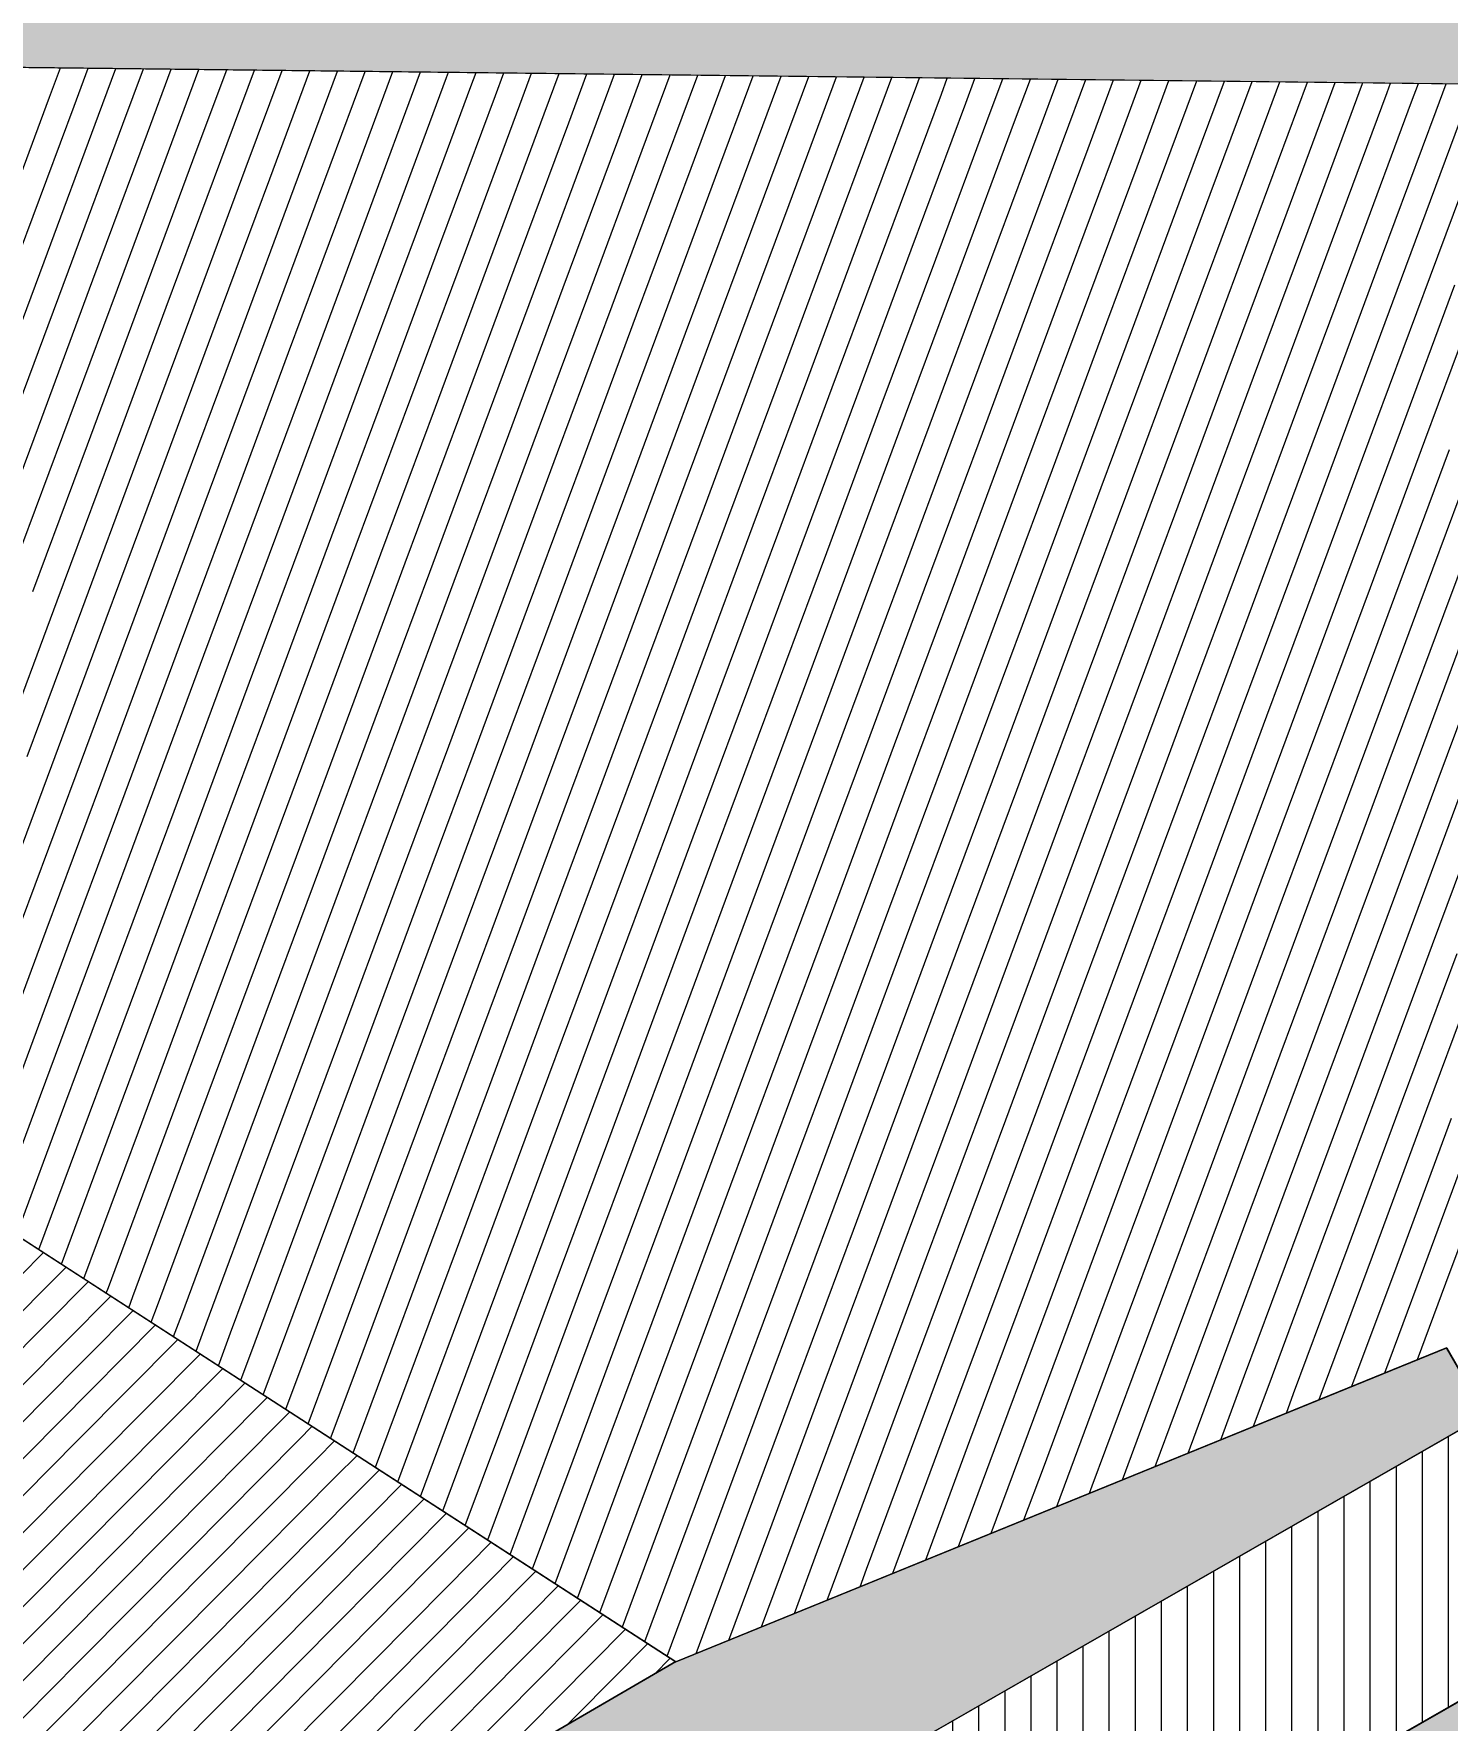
# Model space of a CAD drawing. Header units: millimetres. Extents: x -34838 to 729576, y -214038 to 121482.
# Drawn here: x 605391 to 614420, y -33174 to -22398 of the extents above; entities that cross this region are included whole.
import ezdxf

# ---------------------------------------------------------------- set-up
doc = ezdxf.new("R2010")
doc.units = ezdxf.units.MM
doc.header["$MEASUREMENT"] = 0
for name, color, linetype in [('_ ГП _90м басейн', 7, 'Continuous'), ('_ ГП _ОЗЕЛЕНЕННЯ.3Д', 7, 'Continuous'), ('__ ГП _СПОРУДИ.2Д', 7, 'Continuous')]:
    doc.layers.add(name, color=color, linetype=linetype)
for name, color, linetype, lineweight, true_color in [('_ ГП _90м басейн_Ном._пера__114', 7, 'Continuous', 13, 0xb9b9b9), ('_ ГП _90м басейн_Ном._пера__255', 7, 'Continuous', 0, 0xaaaaaa), ('_ ГП _ОЗЕЛЕНЕННЯ.3Д_Ном._пера__231', 7, 'Continuous', 13, 0xcfdbc1), ('_ ГП _ОЗЕЛЕНЕННЯ.3Д_Ном._пера__255', 7, 'Continuous', 0, 0xaaaaaa), ('__ ГП _СПОРУДИ.2Д_Ном._пера__231', 7, 'Continuous', 13, 0xcfdbc1), ('__ ГП _СПОРУДИ.2Д_Ном._пера__255', 7, 'Continuous', 0, 0xaaaaaa)]:
    doc.layers.add(name, color=color, linetype=linetype, lineweight=lineweight, true_color=true_color)
doc.styles.add('СГЕНЕРИР_СТИЛЬ_1', font='Arial.ttf')
doc.dimstyles.new('СГЕНЕРИР_СТИЛЬ__3', dxfattribs={"dimtxt": 500, "dimasz": 190, "dimexe": 0.18, "dimexo": 40, "dimgap": 0.09, "dimtad": 0, "dimtih": 1, "dimtoh": 1, "dimdec": 0, "dimzin": 0, "dimdsep": 46, "dimtxsty": 'СГЕНЕРИР_СТИЛЬ_1', "dimblk": 'ARROWHEAD_10', "dimblk1": 'ARROWHEAD_10', "dimblk2": 'ARROWHEAD_10', "dimcen": 0.09, "dimclrd": 256, "dimclre": 256, "dimclrt": 7, "dimazin": 0, "dimtfac": 1, "dimtdec": 4, "dimtmove": 0, "dimatfit": 3, "dimfxl": 1, "dimtolj": 1, "dimtzin": 0, "dimarcsym": 0})

# ---------------------------------------------------------------- blocks, each defined once
blk = doc.blocks.new('*X41')
at = {"layer": '_ ГП _90м басейн_Ном._пера__114', "color": 9, "linetype": 'Continuous', "lineweight": 13, "true_color": 0xb9b9b9}
for p, q in [((79312, 31432), (79381, 31618)), ((79468, 31374), (79558, 31616)), ((79624, 31316), (79735, 31614)), ((79780, 31258), (79912, 31612)), ((79780, 31258), (79912, 31612)), ((79937, 31200), (80089, 31610)), ((80093, 31142), (80266, 31608)), ((80249, 31084), (80443, 31606)), ((80405, 31026), (80620, 31604)), ((80562, 30968), (80797, 31602)), ((80562, 30968), (80797, 31602)), ((80718, 30910), (80974, 31600)), ((80874, 30852), (81151, 31598)), ((81030, 30794), (81328, 31596)), ((81187, 30736), (81505, 31594)), ((81343, 30678), (81682, 31592)), ((81343, 30678), (81682, 31592)), ((81847, 31557), (81859, 31590)), ((82003, 31499), (82036, 31588)), ((82160, 31441), (82213, 31586)), ((82316, 31383), (82390, 31584)), ((82472, 31325), (82567, 31582)), ((82472, 31325), (82567, 31582)), ((82628, 31267), (82744, 31580)), ((82785, 31209), (82921, 31578)), ((82941, 31151), (83098, 31576)), ((83097, 31093), (83275, 31574)), ((81499, 30620), (81847, 31557)), ((81655, 30562), (82003, 31499)), ((83253, 31035), (83452, 31572)), ((83253, 31035), (83452, 31572)), ((83410, 30977), (83630, 31569)), ((83566, 30919), (83807, 31567)), ((83722, 30861), (83984, 31565)), ((83878, 30803), (84161, 31563)), ((84035, 30745), (84338, 31561)), ((84035, 30745), (84338, 31561)), ((84191, 30687), (84515, 31559)), ((84347, 30629), (84692, 31557)), ((84503, 30571), (84851, 31508)), ((84851, 31508), (84869, 31555)), ((85008, 31450), (85046, 31553)), ((85164, 31392), (85223, 31551)), ((85164, 31392), (85223, 31551)), ((85320, 31334), (85400, 31549)), ((85476, 31276), (85577, 31547)), ((85633, 31218), (85754, 31545)), ((85789, 31160), (85931, 31543)), ((85945, 31102), (86108, 31541)), ((85945, 31102), (86108, 31541)), ((86101, 31044), (86285, 31539)), ((86258, 30986), (86462, 31537)), ((86414, 30928), (86639, 31535)), ((86570, 30870), (86816, 31533)), ((86726, 30812), (86993, 31531)), ((86726, 30812), (86993, 31531)), ((86882, 30754), (87170, 31529)), ((87039, 30696), (87347, 31527)), ((87195, 30638), (87524, 31525)), ((87351, 30580), (87699, 31518)), ((87699, 31518), (87701, 31523)), ((87856, 31460), (87878, 31521)), ((87856, 31460), (87878, 31521)), ((88012, 31402), (88055, 31519)), ((88168, 31344), (88232, 31517)), ((78964, 30495), (79312, 31432)), ((79120, 30437), (79468, 31374)), ((81811, 30504), (82160, 31441)), ((81968, 30446), (82316, 31383)), ((84659, 30513), (85008, 31450)), ((84816, 30455), (85164, 31392)), ((84816, 30455), (85164, 31392)), ((87507, 30522), (87856, 31460)), ((87507, 30522), (87856, 31460)), ((87664, 30464), (88012, 31402)), ((79276, 30379), (79624, 31316)), ((79432, 30321), (79780, 31258)), ((79432, 30321), (79780, 31258)), ((82124, 30388), (82472, 31325)), ((82124, 30388), (82472, 31325)), ((82280, 30330), (82628, 31267)), ((84972, 30397), (85320, 31334)), ((85128, 30339), (85476, 31276)), ((87820, 30406), (88168, 31344)), ((87976, 30348), (88324, 31286)), ((79588, 30263), (79937, 31200)), ((79745, 30205), (80093, 31142)), ((82436, 30272), (82785, 31209)), ((82593, 30214), (82941, 31151)), ((85284, 30281), (85633, 31218)), ((85441, 30223), (85789, 31160)), ((88132, 30290), (88481, 31227)), ((79901, 30147), (80249, 31084)), ((82749, 30156), (83097, 31093)), ((82905, 30098), (83253, 31035)), ((82905, 30098), (83253, 31035)), ((85597, 30165), (85945, 31102)), ((85597, 30165), (85945, 31102)), ((85753, 30107), (86101, 31044)), ((80057, 30089), (80405, 31026)), ((80213, 30031), (80562, 30968)), ((80213, 30031), (80562, 30968)), ((83061, 30040), (83410, 30977)), ((85909, 30049), (86258, 30986)), ((86066, 29991), (86414, 30928)), ((80370, 29973), (80718, 30910)), ((80526, 29915), (80874, 30852)), ((83218, 29982), (83566, 30919)), ((83374, 29924), (83722, 30861)), ((86222, 29933), (86570, 30870)), ((80682, 29857), (81030, 30794)), ((80838, 29799), (81187, 30736)), ((83530, 29866), (83878, 30803)), ((83686, 29808), (84035, 30745)), ((83686, 29808), (84035, 30745)), ((86378, 29875), (86726, 30812)), ((86378, 29875), (86726, 30812)), ((86534, 29817), (86882, 30754)), ((80995, 29741), (81343, 30678)), ((80995, 29741), (81343, 30678)), ((81151, 29682), (81499, 30620)), ((83843, 29750), (84191, 30687)), ((83999, 29692), (84347, 30629)), ((86691, 29759), (87039, 30696)), ((86847, 29701), (87195, 30638)), ((81307, 29624), (81655, 30562)), ((81463, 29566), (81811, 30504)), ((84155, 29634), (84503, 30571)), ((84311, 29576), (84659, 30513)), ((87003, 29643), (87351, 30580)), ((87159, 29585), (87507, 30522)), ((87159, 29585), (87507, 30522)), ((81620, 29508), (81968, 30446)), ((81776, 29450), (82124, 30388)), ((81776, 29450), (82124, 30388)), ((84468, 29518), (84816, 30455)), ((84468, 29518), (84816, 30455)), ((84624, 29460), (84972, 30397)), ((87316, 29527), (87664, 30464)), ((87472, 29469), (87820, 30406)), ((78928, 29441), (79276, 30379)), ((79084, 29383), (79432, 30321)), ((79084, 29383), (79432, 30321)), ((81932, 29392), (82280, 30330)), ((84780, 29402), (85128, 30339)), ((84936, 29343), (85284, 30281)), ((87628, 29411), (87976, 30348)), ((87784, 29353), (88132, 30290)), ((79240, 29325), (79588, 30263)), ((79397, 29267), (79745, 30205)), ((82088, 29334), (82436, 30272)), ((82245, 29276), (82593, 30214)), ((85093, 29285), (85441, 30223)), ((87941, 29295), (88289, 30232)), ((87941, 29295), (88289, 30232)), ((88097, 29237), (88445, 30174)), ((79553, 29209), (79901, 30147)), ((79709, 29151), (80057, 30089)), ((82401, 29218), (82749, 30156)), ((82557, 29160), (82905, 30098)), ((82557, 29160), (82905, 30098)), ((85249, 29227), (85597, 30165)), ((85249, 29227), (85597, 30165)), ((85405, 29169), (85753, 30107)), ((79865, 29093), (80213, 30031)), ((79865, 29093), (80213, 30031)), ((80022, 29035), (80370, 29973)), ((82713, 29102), (83061, 30040)), ((82870, 29044), (83218, 29982)), ((85561, 29111), (85909, 30049)), ((85718, 29053), (86066, 29991)), ((80178, 28977), (80526, 29915)), ((80334, 28919), (80682, 29857)), ((83026, 28986), (83374, 29924)), ((83182, 28928), (83530, 29866)), ((85874, 28995), (86222, 29933)), ((86030, 28937), (86378, 29875)), ((86030, 28937), (86378, 29875)), ((80490, 28861), (80838, 29799)), ((80647, 28803), (80995, 29741)), ((80647, 28803), (80995, 29741)), ((83338, 28870), (83686, 29808)), ((83338, 28870), (83686, 29808)), ((83495, 28812), (83843, 29750)), ((86186, 28879), (86534, 29817)), ((86342, 28821), (86691, 29759)), ((80803, 28745), (81151, 29682)), ((83651, 28754), (83999, 29692)), ((83807, 28696), (84155, 29634)), ((86499, 28763), (86847, 29701)), ((86655, 28705), (87003, 29643)), ((80959, 28687), (81307, 29624)), ((81115, 28629), (81463, 29566)), ((83963, 28638), (84311, 29576)), ((86811, 28647), (87159, 29585)), ((86811, 28647), (87159, 29585)), ((86967, 28589), (87316, 29527)), ((81271, 28571), (81620, 29508)), ((81428, 28513), (81776, 29450)), ((81428, 28513), (81776, 29450)), ((84119, 28580), (84468, 29518)), ((84119, 28580), (84468, 29518)), ((84276, 28522), (84624, 29460)), ((87124, 28531), (87472, 29469)), ((78892, 28388), (79240, 29325)), ((81584, 28455), (81932, 29392)), ((81740, 28397), (82088, 29334)), ((84432, 28464), (84780, 29402)), ((84588, 28406), (84936, 29343)), ((87280, 28473), (87628, 29411)), ((87436, 28415), (87784, 29353)), ((79048, 28330), (79397, 29267)), ((79205, 28272), (79553, 29209)), ((81896, 28339), (82245, 29276)), ((82053, 28281), (82401, 29218)), ((84744, 28348), (85093, 29285)), ((84901, 28290), (85249, 29227)), ((84901, 28290), (85249, 29227)), ((87592, 28357), (87941, 29295)), ((87592, 28357), (87941, 29295)), ((87749, 28299), (88097, 29237)), ((79361, 28214), (79709, 29151)), ((82209, 28223), (82557, 29160)), ((82209, 28223), (82557, 29160)), ((82365, 28165), (82713, 29102)), ((85057, 28232), (85405, 29169)), ((85213, 28174), (85561, 29111)), ((87905, 28241), (88253, 29179)), ((88061, 28183), (88409, 29121)), ((79517, 28156), (79865, 29093)), ((79517, 28156), (79865, 29093)), ((79673, 28098), (80022, 29035)), ((82521, 28107), (82870, 29044)), ((82678, 28049), (83026, 28986)), ((85369, 28116), (85718, 29053)), ((85526, 28058), (85874, 28995)), ((88217, 28125), (88566, 29062)), ((79830, 28040), (80178, 28977)), ((79986, 27982), (80334, 28919)), ((82834, 27991), (83182, 28928)), ((85682, 28000), (86030, 28937)), ((85682, 28000), (86030, 28937)), ((85838, 27942), (86186, 28879)), ((80142, 27924), (80490, 28861)), ((80298, 27866), (80647, 28803)), ((80298, 27866), (80647, 28803)), ((82990, 27933), (83338, 28870)), ((82990, 27933), (83338, 28870)), ((83146, 27875), (83495, 28812)), ((85994, 27884), (86342, 28821)), ((80455, 27808), (80803, 28745)), ((80611, 27750), (80959, 28687)), ((83303, 27817), (83651, 28754)), ((83459, 27759), (83807, 28696)), ((86151, 27826), (86499, 28763)), ((86307, 27768), (86655, 28705)), ((80767, 27692), (81115, 28629)), ((80923, 27634), (81271, 28571)), ((83615, 27701), (83963, 28638)), ((83771, 27643), (84119, 28580)), ((83771, 27643), (84119, 28580)), ((86463, 27710), (86811, 28647)), ((86463, 27710), (86811, 28647)), ((86619, 27652), (86967, 28589)), ((81080, 27576), (81428, 28513)), ((81080, 27576), (81428, 28513)), ((81236, 27517), (81584, 28455)), ((83928, 27585), (84276, 28522)), ((84084, 27527), (84432, 28464)), ((86776, 27594), (87124, 28531)), ((86932, 27536), (87280, 28473)), ((81392, 27459), (81740, 28397)), ((84240, 27469), (84588, 28406)), ((84396, 27411), (84744, 28348)), ((87088, 27478), (87436, 28415)), ((87244, 27420), (87592, 28357)), ((87244, 27420), (87592, 28357)), ((81548, 27401), (81896, 28339)), ((81705, 27343), (82053, 28281)), ((84553, 27353), (84901, 28290)), ((84553, 27353), (84901, 28290)), ((84709, 27295), (85057, 28232)), ((87401, 27362), (87749, 28299)), ((87557, 27304), (87905, 28241)), ((79013, 27276), (79361, 28214)), ((79169, 27218), (79517, 28156)), ((79169, 27218), (79517, 28156)), ((81861, 27285), (82209, 28223)), ((81861, 27285), (82209, 28223)), ((82017, 27227), (82365, 28165)), ((84865, 27237), (85213, 28174)), ((87713, 27246), (88061, 28183)), ((87869, 27188), (88217, 28125)), ((79325, 27160), (79673, 28098)), ((79482, 27102), (79830, 28040)), ((82173, 27169), (82521, 28107)), ((82330, 27111), (82678, 28049)), ((85021, 27178), (85369, 28116)), ((85178, 27120), (85526, 28058)), ((88026, 27130), (88374, 28067)), ((88026, 27130), (88374, 28067)), ((79638, 27044), (79986, 27982)), ((79794, 26986), (80142, 27924)), ((82486, 27053), (82834, 27991)), ((82642, 26995), (82990, 27933)), ((82642, 26995), (82990, 27933)), ((85334, 27062), (85682, 28000)), ((85334, 27062), (85682, 28000)), ((85490, 27004), (85838, 27942)), ((88182, 27072), (88530, 28009)), ((79950, 26928), (80298, 27866)), ((79950, 26928), (80298, 27866)), ((80107, 26870), (80455, 27808)), ((82798, 26937), (83146, 27875)), ((82954, 26879), (83303, 27817)), ((85646, 26946), (85994, 27884)), ((85802, 26888), (86151, 27826)), ((80263, 26812), (80611, 27750)), ((83111, 26821), (83459, 27759)), ((83267, 26763), (83615, 27701)), ((85959, 26830), (86307, 27768)), ((86115, 26772), (86463, 27710)), ((86115, 26772), (86463, 27710)), ((80419, 26754), (80767, 27692)), ((80575, 26696), (80923, 27634)), ((83423, 26705), (83771, 27643)), ((83423, 26705), (83771, 27643)), ((86271, 26714), (86619, 27652)), ((86427, 26656), (86776, 27594)), ((80731, 26638), (81080, 27576)), ((80731, 26638), (81080, 27576)), ((80888, 26580), (81236, 27517)), ((83579, 26647), (83928, 27585)), ((83736, 26589), (84084, 27527)), ((86584, 26598), (86932, 27536)), ((86740, 26540), (87088, 27478)), ((81044, 26522), (81392, 27459)), ((81200, 26464), (81548, 27401)), ((83892, 26531), (84240, 27469)), ((84048, 26473), (84396, 27411)), ((86896, 26482), (87244, 27420)), ((86896, 26482), (87244, 27420)), ((81356, 26406), (81705, 27343)), ((81513, 26348), (81861, 27285)), ((81513, 26348), (81861, 27285)), ((84204, 26415), (84553, 27353)), ((84204, 26415), (84553, 27353)), ((84361, 26357), (84709, 27295)), ((87052, 26424), (87401, 27362)), ((87209, 26366), (87557, 27304)), ((78977, 26223), (79325, 27160)), ((81669, 26290), (82017, 27227)), ((81825, 26232), (82173, 27169)), ((84517, 26299), (84865, 27237)), ((84673, 26241), (85021, 27178)), ((87365, 26308), (87713, 27246)), ((87521, 26250), (87869, 27188)), ((79133, 26165), (79482, 27102)), ((81981, 26174), (82330, 27111)), ((82138, 26116), (82486, 27053)), ((84829, 26183), (85178, 27120)), ((84986, 26125), (85334, 27062)), ((84986, 26125), (85334, 27062)), ((87677, 26192), (88026, 27130)), ((87677, 26192), (88026, 27130)), ((87834, 26134), (88182, 27072)), ((79290, 26107), (79638, 27044)), ((79446, 26049), (79794, 26986)), ((82294, 26058), (82642, 26995)), ((82294, 26058), (82642, 26995)), ((85142, 26067), (85490, 27004)), ((85298, 26009), (85646, 26946)), ((87990, 26076), (88338, 27014)), ((88146, 26018), (88494, 26956)), ((79602, 25991), (79950, 26928)), ((79602, 25991), (79950, 26928)), ((79758, 25933), (80107, 26870)), ((82450, 26000), (82798, 26937)), ((82606, 25942), (82954, 26879)), ((85454, 25951), (85802, 26888)), ((79915, 25875), (80263, 26812)), ((80071, 25817), (80419, 26754)), ((82763, 25884), (83111, 26821)), ((82919, 25826), (83267, 26763)), ((85611, 25893), (85959, 26830)), ((85767, 25835), (86115, 26772)), ((85767, 25835), (86115, 26772)), ((80227, 25759), (80575, 26696)), ((80383, 25701), (80731, 26638)), ((80383, 25701), (80731, 26638)), ((83075, 25768), (83423, 26705)), ((83075, 25768), (83423, 26705)), ((83231, 25710), (83579, 26647)), ((85923, 25777), (86271, 26714)), ((86079, 25719), (86427, 26656)), ((80540, 25643), (80888, 26580)), ((80696, 25585), (81044, 26522)), ((83388, 25652), (83736, 26589)), ((83544, 25594), (83892, 26531)), ((86236, 25661), (86584, 26598)), ((86392, 25603), (86740, 26540)), ((80852, 25527), (81200, 26464)), ((81008, 25469), (81356, 26406)), ((83700, 25536), (84048, 26473)), ((83856, 25478), (84204, 26415)), ((83856, 25478), (84204, 26415)), ((86548, 25545), (86896, 26482)), ((86548, 25545), (86896, 26482)), ((86704, 25487), (87052, 26424)), ((81165, 25411), (81513, 26348)), ((81165, 25411), (81513, 26348)), ((84013, 25420), (84361, 26357)), ((84169, 25362), (84517, 26299)), ((86861, 25429), (87209, 26366)), ((87017, 25371), (87365, 26308)), ((81321, 25352), (81669, 26290)), ((81477, 25294), (81825, 26232)), ((84325, 25304), (84673, 26241)), ((87173, 25313), (87521, 26250)), ((87329, 25255), (87677, 26192)), ((87329, 25255), (87677, 26192)), ((78942, 25169), (79290, 26107)), ((81633, 25236), (81981, 26174)), ((81790, 25178), (82138, 26116)), ((84481, 25246), (84829, 26183)), ((84638, 25188), (84986, 26125)), ((84638, 25188), (84986, 26125)), ((87485, 25197), (87834, 26134)), ((79098, 25111), (79446, 26049)), ((79254, 25053), (79602, 25991)), ((79254, 25053), (79602, 25991)), ((81946, 25120), (82294, 26058)), ((81946, 25120), (82294, 26058)), ((82102, 25062), (82450, 26000)), ((84794, 25130), (85142, 26067)), ((84950, 25072), (85298, 26009)), ((87642, 25139), (87990, 26076)), ((87798, 25081), (88146, 26018)), ((79410, 24995), (79758, 25933)), ((79567, 24937), (79915, 25875)), ((82258, 25004), (82606, 25942)), ((82414, 24946), (82763, 25884)), ((85106, 25013), (85454, 25951)), ((85262, 24955), (85611, 25893)), ((87954, 25023), (88302, 25960)), ((88110, 24965), (88459, 25902)), ((88110, 24965), (88459, 25902)), ((79723, 24879), (80071, 25817)), ((79879, 24821), (80227, 25759)), ((82571, 24888), (82919, 25826)), ((82727, 24830), (83075, 25768)), ((82727, 24830), (83075, 25768)), ((85419, 24897), (85767, 25835)), ((85419, 24897), (85767, 25835)), ((85575, 24839), (85923, 25777)), ((80035, 24763), (80383, 25701)), ((80035, 24763), (80383, 25701)), ((82883, 24772), (83231, 25710)), ((83039, 24714), (83388, 25652)), ((85731, 24781), (86079, 25719)), ((85887, 24723), (86236, 25661)), ((80191, 24705), (80540, 25643)), ((80348, 24647), (80696, 25585)), ((83196, 24656), (83544, 25594)), ((86044, 24665), (86392, 25603)), ((86200, 24607), (86548, 25545)), ((86200, 24607), (86548, 25545)), ((80504, 24589), (80852, 25527)), ((80660, 24531), (81008, 25469)), ((83352, 24598), (83700, 25536)), ((83508, 24540), (83856, 25478)), ((83508, 24540), (83856, 25478)), ((86356, 24549), (86704, 25487)), ((80816, 24473), (81165, 25411)), ((80816, 24473), (81165, 25411)), ((80973, 24415), (81321, 25352)), ((83664, 24482), (84013, 25420)), ((83821, 24424), (84169, 25362)), ((86512, 24491), (86861, 25429)), ((86669, 24433), (87017, 25371)), ((81129, 24357), (81477, 25294)), ((81285, 24299), (81633, 25236)), ((83977, 24366), (84325, 25304)), ((84133, 24308), (84481, 25246)), ((86825, 24375), (87173, 25313)), ((86981, 24317), (87329, 25255)), ((86981, 24317), (87329, 25255)), ((81441, 24241), (81790, 25178)), ((81598, 24183), (81946, 25120)), ((81598, 24183), (81946, 25120)), ((84289, 24250), (84638, 25188)), ((84289, 24250), (84638, 25188)), ((84446, 24192), (84794, 25130)), ((87137, 24259), (87485, 25197)), ((87294, 24201), (87642, 25139)), ((78957, 24254), (79254, 25053)), ((78957, 24254), (79254, 25053)), ((81754, 24125), (82102, 25062)), ((81910, 24067), (82258, 25004)), ((84602, 24134), (84950, 25072)), ((84758, 24076), (85106, 25013)), ((87450, 24143), (87798, 25081)), ((87606, 24085), (87954, 25023)), ((79100, 24161), (79410, 24995)), ((79244, 24068), (79567, 24937)), ((82066, 24009), (82414, 24946)), ((84914, 24018), (85262, 24955)), ((85071, 23960), (85419, 24897)), ((85071, 23960), (85419, 24897)), ((87762, 24027), (88110, 24965)), ((87762, 24027), (88110, 24965)), ((87919, 23969), (88267, 24907)), ((79387, 23976), (79723, 24879)), ((79531, 23884), (79879, 24821)), ((82223, 23951), (82571, 24888)), ((82379, 23893), (82727, 24830)), ((82379, 23893), (82727, 24830)), ((85227, 23902), (85575, 24839)), ((88075, 23911), (88423, 24849)), ((88231, 23853), (88579, 24791)), ((79687, 23826), (80035, 24763)), ((79687, 23826), (80035, 24763)), ((79843, 23768), (80191, 24705)), ((82535, 23835), (82883, 24772)), ((82691, 23777), (83039, 24714)), ((85383, 23844), (85731, 24781)), ((85539, 23786), (85887, 24723)), ((80000, 23710), (80348, 24647)), ((80156, 23652), (80504, 24589)), ((82848, 23719), (83196, 24656)), ((83004, 23661), (83352, 24598)), ((85696, 23728), (86044, 24665)), ((85852, 23670), (86200, 24607)), ((85852, 23670), (86200, 24607)), ((80312, 23594), (80660, 24531)), ((80468, 23536), (80816, 24473)), ((80468, 23536), (80816, 24473)), ((83160, 23603), (83508, 24540)), ((83160, 23603), (83508, 24540)), ((83316, 23545), (83664, 24482)), ((86008, 23612), (86356, 24549)), ((86164, 23554), (86512, 24491)), ((80625, 23478), (80973, 24415)), ((80781, 23420), (81129, 24357)), ((83473, 23487), (83821, 24424)), ((83629, 23429), (83977, 24366)), ((86321, 23496), (86669, 24433)), ((86477, 23438), (86825, 24375)), ((80937, 23362), (81285, 24299)), ((83785, 23371), (84133, 24308)), ((83941, 23313), (84289, 24250)), ((83941, 23313), (84289, 24250)), ((86633, 23380), (86981, 24317)), ((86633, 23380), (86981, 24317)), ((86789, 23322), (87137, 24259)), ((81093, 23304), (81441, 24241)), ((81250, 23246), (81598, 24183)), ((81250, 23246), (81598, 24183)), ((84097, 23255), (84446, 24192)), ((86945, 23264), (87294, 24201)), ((87102, 23206), (87450, 24143)), ((81406, 23187), (81754, 24125)), ((81562, 23129), (81910, 24067)), ((84254, 23197), (84602, 24134)), ((84410, 23139), (84758, 24076)), ((87258, 23148), (87606, 24085)), ((81718, 23071), (82066, 24009)), ((81874, 23013), (82223, 23951)), ((84566, 23081), (84914, 24018)), ((84722, 23023), (85071, 23960)), ((84722, 23023), (85071, 23960)), ((87422, 23110), (87762, 24027)), ((87422, 23110), (87762, 24027)), ((87631, 23195), (87919, 23969)), ((79530, 23883), (79531, 23884)), ((79674, 23790), (79687, 23826)), ((79674, 23790), (79687, 23826)), ((82031, 22955), (82379, 23893)), ((82031, 22955), (82379, 23893)), ((82187, 22897), (82535, 23835)), ((84879, 22965), (85227, 23902)), ((85035, 22907), (85383, 23844)), ((87841, 23280), (88075, 23911)), ((88050, 23366), (88231, 23853)), ((79817, 23697), (79843, 23768)), ((79961, 23604), (80000, 23710)), ((82343, 22839), (82691, 23777)), ((82499, 22781), (82848, 23719)), ((85191, 22848), (85539, 23786)), ((85347, 22790), (85696, 23728)), ((80104, 23512), (80156, 23652)), ((82656, 22723), (83004, 23661)), ((82812, 22665), (83160, 23603)), ((82812, 22665), (83160, 23603)), ((85504, 22732), (85852, 23670)), ((85504, 22732), (85852, 23670)), ((85660, 22674), (86008, 23612)), ((80247, 23419), (80312, 23594)), ((80391, 23326), (80468, 23536)), ((80391, 23326), (80468, 23536)), ((82968, 22607), (83316, 23545)), ((85816, 22616), (86164, 23554)), ((85972, 22558), (86321, 23496)), ((80534, 23233), (80625, 23478)), ((80677, 23141), (80781, 23420)), ((83124, 22549), (83473, 23487)), ((83281, 22491), (83629, 23429)), ((86165, 22597), (86477, 23438)), ((80821, 23048), (80937, 23362)), ((80964, 22955), (81093, 23304)), ((83437, 22433), (83785, 23371)), ((83593, 22375), (83941, 23313)), ((83593, 22375), (83941, 23313)), ((86374, 22683), (86633, 23380)), ((86374, 22683), (86633, 23380)), ((86584, 22768), (86789, 23322)), ((81107, 22862), (81250, 23246)), ((81107, 22862), (81250, 23246)), ((81251, 22770), (81406, 23187)), ((83749, 22317), (84097, 23255)), ((83906, 22259), (84254, 23197)), ((86793, 22853), (86945, 23264)), ((87003, 22939), (87102, 23206)), ((81394, 22677), (81562, 23129)), ((81537, 22584), (81718, 23071)), ((84062, 22201), (84410, 23139)), ((84218, 22143), (84566, 23081)), ((87212, 23024), (87258, 23148)), ((81681, 22491), (81874, 23013)), ((81824, 22399), (82031, 22955)), ((81824, 22399), (82031, 22955)), ((84374, 22085), (84722, 23023)), ((84374, 22085), (84722, 23023)), ((84531, 22027), (84879, 22965)), ((81967, 22306), (82187, 22897)), ((84698, 22000), (85035, 22907)), ((84908, 22085), (85191, 22848)), ((82111, 22213), (82343, 22839)), ((82254, 22120), (82499, 22781)), ((85117, 22171), (85347, 22790)), ((82397, 22028), (82656, 22723)), ((82541, 21935), (82812, 22665)), ((82541, 21935), (82812, 22665)), ((85327, 22256), (85504, 22732)), ((85327, 22256), (85504, 22732)), ((85536, 22341), (85660, 22674)), ((82684, 21842), (82968, 22607)), ((82827, 21749), (83124, 22549)), ((85746, 22427), (85816, 22616)), ((85955, 22512), (85972, 22558)), ((82971, 21657), (83281, 22491)), ((83114, 21564), (83437, 22433)), ((83257, 21471), (83593, 22375)), ((83257, 21471), (83593, 22375)), ((83441, 21488), (83749, 22317)), ((83651, 21573), (83906, 22259)), ((83860, 21658), (84062, 22201)), ((84070, 21744), (84218, 22143)), ((84279, 21829), (84374, 22085)), ((84279, 21829), (84374, 22085)), ((84489, 21914), (84531, 22027))]:
    blk.add_line(p, q, dxfattribs=at)
blk = doc.blocks.new('3D-сетка_23_4', base_point=(96163, 26163))
at = {"layer": '_ ГП _90м басейн_Ном._пера__255', "color": 253, "linetype": 'Continuous', "lineweight": 0, "true_color": 0xaaaaaa, "flags": 128}
blk.add_lwpolyline([(96163, 26163), (94859, 31440), (77309, 31642, -0.119322), (75521, 26477), (83313, 21435), (88236, 23441), (89231, 21707), (94337, 24636), (94235, 25055)], format="xyb", close=True, dxfattribs=at)
at = {"layer": '_ ГП _90м басейн', "color": 253, "lineweight": 0, "true_color": 0xaaaaaa}
blk.add_blockref('*X41', (0, 0), dxfattribs=at)
blk = doc.blocks.new('*X47')
at = {"layer": '_ ГП _90м басейн_Ном._пера__114', "color": 9, "linetype": 'Continuous', "lineweight": 13, "true_color": 0xb9b9b9}
for p, q in [((75557, 26454), (75389, 26285)), ((75700, 26362), (75118, 25776)), ((75842, 26269), (75237, 25658)), ((75985, 26177), (75355, 25541)), ((75985, 26177), (75355, 25541)), ((76128, 26084), (75473, 25424)), ((76271, 25992), (75592, 25306)), ((76414, 25899), (75710, 25189)), ((76414, 25899), (76414, 25899)), ((75118, 25776), (74682, 25336)), ((76533, 25782), (75828, 25072)), ((76557, 25807), (76533, 25782)), ((75237, 25658), (74532, 24948)), ((76651, 25664), (75947, 24954)), ((76651, 25664), (75947, 24954)), ((76700, 25714), (76651, 25664)), ((76700, 25714), (76651, 25664)), ((75355, 25541), (74651, 24831)), ((75355, 25541), (74651, 24831)), ((76769, 25547), (76065, 24837)), ((76843, 25622), (76769, 25547)), ((76986, 25529), (76888, 25430)), ((77129, 25437), (77006, 25312)), ((75473, 25424), (74769, 24714)), ((76888, 25430), (76183, 24720)), ((77272, 25344), (77124, 25195)), ((75592, 25306), (74887, 24596)), ((77006, 25312), (76302, 24602)), ((77415, 25252), (77243, 25077)), ((77415, 25252), (77243, 25077)), ((75710, 25189), (75006, 24479)), ((77124, 25195), (76420, 24485)), ((77558, 25159), (77361, 24960)), ((75828, 25072), (75124, 24362)), ((77243, 25077), (76538, 24367)), ((77243, 25077), (76538, 24367)), ((77701, 25067), (77479, 24843)), ((74532, 24948), (73828, 24238)), ((75947, 24954), (75242, 24244)), ((75947, 24954), (75242, 24244)), ((77361, 24960), (76657, 24250)), ((77844, 24974), (77598, 24725)), ((74651, 24831), (73947, 24121)), ((74651, 24831), (73947, 24121)), ((76065, 24837), (75361, 24127)), ((77479, 24843), (76775, 24133)), ((77987, 24881), (77716, 24608)), ((78130, 24789), (77834, 24491)), ((78130, 24789), (77834, 24491)), ((74769, 24714), (74065, 24004)), ((76183, 24720), (75479, 24010)), ((77598, 24725), (76893, 24015)), ((78273, 24696), (77953, 24373)), ((74887, 24596), (74183, 23886)), ((76302, 24602), (75597, 23892)), ((77716, 24608), (77012, 23898)), ((78416, 24604), (78071, 24256)), ((75006, 24479), (74302, 23769)), ((76420, 24485), (75716, 23775)), ((77834, 24491), (77130, 23781)), ((77834, 24491), (77130, 23781)), ((78559, 24511), (78189, 24139)), ((75124, 24362), (74420, 23652)), ((76538, 24367), (75834, 23657)), ((76538, 24367), (75834, 23657)), ((77953, 24373), (77248, 23663)), ((78702, 24419), (78308, 24021)), ((76657, 24250), (75953, 23540)), ((78071, 24256), (77367, 23546)), ((78845, 24326), (78426, 23904)), ((78845, 24326), (78426, 23904)), ((73828, 24238), (73631, 24040)), ((75242, 24244), (74538, 23534)), ((75242, 24244), (74538, 23534)), ((78189, 24139), (77485, 23429)), ((78988, 24234), (78544, 23786)), ((79131, 24141), (78663, 23669)), ((73947, 24121), (73737, 23910)), ((73947, 24121), (73737, 23910)), ((75361, 24127), (74657, 23417)), ((76775, 24133), (76071, 23423)), ((79274, 24049), (78781, 23552)), ((74065, 24004), (73843, 23780)), ((75479, 24010), (74775, 23300)), ((76893, 24015), (76189, 23305)), ((78308, 24021), (77603, 23311)), ((79417, 23956), (78899, 23434)), ((74183, 23886), (73949, 23650)), ((75597, 23892), (74893, 23182)), ((77012, 23898), (76308, 23188)), ((78426, 23904), (77722, 23194)), ((78426, 23904), (77722, 23194)), ((79560, 23864), (79018, 23317)), ((79560, 23864), (79018, 23317)), ((74302, 23769), (74054, 23520)), ((75716, 23775), (75012, 23065)), ((77130, 23781), (76426, 23071)), ((77130, 23781), (76426, 23071)), ((78544, 23786), (77840, 23076)), ((79703, 23771), (79136, 23200)), ((74420, 23652), (74160, 23390)), ((75834, 23657), (75130, 22947)), ((75834, 23657), (75130, 22947)), ((77248, 23663), (76544, 22953)), ((78663, 23669), (77958, 22959)), ((79846, 23679), (79254, 23082)), ((74538, 23534), (74266, 23260)), ((74538, 23534), (74266, 23260)), ((75953, 23540), (75248, 22830)), ((77367, 23546), (76663, 22836)), ((78781, 23552), (78077, 22842)), ((79989, 23586), (79373, 22965)), ((80132, 23494), (79491, 22848)), ((74657, 23417), (74372, 23130)), ((76071, 23423), (75367, 22713)), ((77485, 23429), (76781, 22719)), ((78899, 23434), (78195, 22724)), ((80275, 23401), (79609, 22730)), ((80275, 23401), (79609, 22730)), ((74775, 23300), (74478, 23000)), ((76189, 23305), (75485, 22595)), ((77603, 23311), (76899, 22601)), ((79018, 23317), (78313, 22607)), ((79018, 23317), (78313, 22607)), ((80418, 23309), (79728, 22613)), ((74893, 23182), (74583, 22870)), ((76308, 23188), (75603, 22478)), ((77722, 23194), (77018, 22484)), ((77722, 23194), (77018, 22484)), ((79136, 23200), (78432, 22490)), ((80550, 23205), (79846, 22495)), ((80561, 23216), (80550, 23205)), ((75012, 23065), (74689, 22740)), ((76426, 23071), (75722, 22361)), ((76426, 23071), (75722, 22361)), ((77840, 23076), (77136, 22366)), ((79254, 23082), (78550, 22372)), ((80668, 23088), (79964, 22378)), ((80704, 23124), (80668, 23088)), ((76544, 22953), (75840, 22243)), ((77958, 22959), (77254, 22249)), ((79373, 22965), (78668, 22255)), ((80787, 22971), (80083, 22261)), ((80847, 23031), (80787, 22971)), ((75130, 22947), (74795, 22610)), ((75130, 22947), (74795, 22610)), ((79491, 22848), (78787, 22137)), ((80905, 22853), (80201, 22143)), ((80905, 22853), (80201, 22143)), ((80990, 22939), (80905, 22853)), ((80990, 22939), (80905, 22853)), ((81133, 22846), (81023, 22736)), ((75248, 22830), (74901, 22480)), ((76663, 22836), (75958, 22126)), ((78077, 22842), (77373, 22132)), ((81023, 22736), (80319, 22026)), ((81276, 22753), (81142, 22619)), ((75367, 22713), (75007, 22350)), ((76781, 22719), (76077, 22009)), ((78195, 22724), (77491, 22014)), ((79609, 22730), (78905, 22020)), ((79609, 22730), (78905, 22020)), ((81419, 22661), (81260, 22501)), ((75485, 22595), (75112, 22220)), ((76899, 22601), (76195, 21891)), ((78313, 22607), (77609, 21897)), ((78313, 22607), (77609, 21897)), ((79728, 22613), (79023, 21903)), ((81142, 22619), (80438, 21909)), ((81562, 22568), (81378, 22384)), ((75603, 22478), (75218, 22090)), ((77018, 22484), (76313, 21774)), ((77018, 22484), (76313, 21774)), ((78432, 22490), (77728, 21780)), ((79846, 22495), (79142, 21785)), ((81260, 22501), (80556, 21791)), ((81705, 22476), (81497, 22266)), ((81705, 22476), (81497, 22266)), ((75722, 22361), (75324, 21960)), ((75722, 22361), (75324, 21960)), ((77136, 22366), (76432, 21656)), ((78550, 22372), (77846, 21662)), ((79964, 22378), (79260, 21668)), ((81378, 22384), (80674, 21674)), ((81847, 22383), (81615, 22149)), ((75840, 22243), (75430, 21830)), ((77254, 22249), (76550, 21539)), ((78668, 22255), (77964, 21545)), ((80083, 22261), (79378, 21551)), ((81497, 22266), (80793, 21556)), ((81497, 22266), (80793, 21556)), ((81990, 22291), (81733, 22032)), ((82133, 22198), (81852, 21914)), ((75958, 22126), (75536, 21700)), ((77373, 22132), (76668, 21422)), ((78787, 22137), (78083, 21427)), ((80201, 22143), (79497, 21433)), ((80201, 22143), (79497, 21433)), ((81615, 22149), (80911, 21439)), ((82276, 22106), (81970, 21797)), ((76077, 22009), (75641, 21570)), ((77491, 22014), (76787, 21304)), ((78905, 22020), (78201, 21310)), ((78905, 22020), (78201, 21310)), ((80319, 22026), (79615, 21316)), ((81733, 22032), (81029, 21322)), ((82419, 22013), (82088, 21680)), ((82419, 22013), (82088, 21680)), ((76195, 21891), (75747, 21440)), ((77609, 21897), (76905, 21187)), ((77609, 21897), (76905, 21187)), ((79023, 21903), (78319, 21193)), ((80438, 21909), (79733, 21199)), ((81852, 21914), (81148, 21204)), ((82562, 21921), (82207, 21562)), ((76313, 21774), (75853, 21310)), ((76313, 21774), (75853, 21310)), ((77728, 21780), (77023, 21070)), ((79142, 21785), (78438, 21075)), ((80556, 21791), (79852, 21081)), ((81970, 21797), (81266, 21087)), ((82705, 21828), (82325, 21445)), ((77846, 21662), (77142, 20952)), ((79260, 21668), (78556, 20958)), ((80674, 21674), (79970, 20964)), ((82088, 21680), (81384, 20970)), ((82088, 21680), (81384, 20970)), ((82848, 21736), (82443, 21328)), ((76432, 21656), (75959, 21180)), ((79378, 21551), (78674, 20841)), ((80793, 21556), (80088, 20846)), ((80793, 21556), (80088, 20846)), ((82207, 21562), (81503, 20852)), ((82991, 21643), (82562, 21210)), ((83134, 21551), (82680, 21093)), ((83134, 21551), (82680, 21093)), ((76550, 21539), (76065, 21050)), ((77964, 21545), (77260, 20835)), ((82325, 21445), (81621, 20735)), ((83277, 21458), (83175, 21355)), ((76668, 21422), (76170, 20920)), ((78083, 21427), (77378, 20717)), ((79497, 21433), (78793, 20723)), ((79497, 21433), (78793, 20723)), ((80911, 21439), (80207, 20729)), ((76787, 21304), (76276, 20790)), ((78201, 21310), (77497, 20600)), ((78201, 21310), (77497, 20600)), ((79615, 21316), (78911, 20606)), ((81029, 21322), (80325, 20612)), ((82443, 21328), (81739, 20618)), ((76905, 21187), (76382, 20660)), ((76905, 21187), (76382, 20660)), ((78319, 21193), (77615, 20483)), ((79733, 21199), (79029, 20489)), ((81148, 21204), (80443, 20494)), ((82562, 21210), (82066, 20710)), ((77023, 21070), (76488, 20530)), ((78438, 21075), (77733, 20365)), ((79852, 21081), (79148, 20371)), ((81266, 21087), (80562, 20377)), ((82680, 21093), (82620, 21033)), ((82680, 21093), (82620, 21033)), ((77142, 20952), (76594, 20400)), ((78556, 20958), (77852, 20248)), ((79970, 20964), (79266, 20254)), ((81384, 20970), (80680, 20260)), ((81384, 20970), (80680, 20260)), ((77260, 20835), (76699, 20270)), ((78674, 20841), (77970, 20131)), ((80088, 20846), (79384, 20136)), ((80088, 20846), (79384, 20136)), ((81503, 20852), (80798, 20142)), ((77378, 20717), (76805, 20140)), ((78793, 20723), (78088, 20013)), ((78793, 20723), (78088, 20013)), ((80207, 20729), (79503, 20019)), ((81621, 20735), (80956, 20065)), ((77497, 20600), (76911, 20010)), ((77497, 20600), (76911, 20010)), ((78911, 20606), (78207, 19896)), ((80325, 20612), (79621, 19902)), ((81739, 20618), (81511, 20387)), ((77615, 20483), (77017, 19880)), ((79029, 20489), (78325, 19779)), ((80443, 20494), (79739, 19784)), ((77733, 20365), (77123, 19750)), ((79148, 20371), (78443, 19661)), ((80562, 20377), (79858, 19667)), ((80680, 20260), (79976, 19550)), ((80680, 20260), (79976, 19550)), ((77852, 20248), (77228, 19620)), ((79266, 20254), (78562, 19544)), ((77970, 20131), (77334, 19490)), ((79384, 20136), (78680, 19426)), ((79384, 20136), (78680, 19426)), ((80798, 20142), (80402, 19742)), ((78088, 20013), (77440, 19360)), ((78088, 20013), (77440, 19360)), ((79503, 20019), (78798, 19309)), ((78207, 19896), (77546, 19230)), ((79621, 19902), (78917, 19192)), ((78325, 19779), (77652, 19100)), ((79739, 19784), (79035, 19074)), ((78443, 19661), (77757, 18970)), ((79858, 19667), (79292, 19097)), ((78562, 19544), (77863, 18840)), ((79976, 19550), (79847, 19420)), ((79976, 19550), (79847, 19420)), ((78680, 19426), (77976, 18716)), ((78680, 19426), (77976, 18716)), ((78798, 19309), (78094, 18599)), ((78917, 19192), (78212, 18482)), ((79035, 19074), (78738, 18775)), ((77976, 18716), (77969, 18710)), ((77976, 18716), (77969, 18710)), ((78094, 18599), (78075, 18580)), ((78212, 18482), (78183, 18452))]:
    blk.add_line(p, q, dxfattribs=at)
blk = doc.blocks.new('3D-сетка_26_4', base_point=(78180, 18450))
at = {"layer": '_ ГП _90м басейн_Ном._пера__255', "color": 253, "linetype": 'Continuous', "lineweight": 0, "true_color": 0xaaaaaa, "flags": 128}
blk.add_lwpolyline([(78180, 18450), (73546, 24145, 0.066081), (75521, 26477), (83313, 21435)], format="xyb", close=True, dxfattribs=at)
at = {"layer": '_ ГП _90м басейн', "color": 253, "lineweight": 0, "true_color": 0xaaaaaa}
blk.add_blockref('*X47', (0, 0), dxfattribs=at)
blk = doc.blocks.new('*X49')
at = {"layer": '_ ГП _90м басейн_Ном._пера__114', "color": 9, "linetype": 'Continuous', "lineweight": 13, "true_color": 0xb9b9b9}
for p, q in [((88415, 22679), (88415, 22969)), ((88248, 22679), (88248, 22873)), ((88248, 22679), (88248, 22873)), ((88581, 22679), (88581, 22844)), ((88081, 22679), (88081, 22777)), ((87915, 22679), (87915, 22682)), ((87915, 21679), (87915, 22679)), ((88081, 21679), (88081, 22679)), ((88248, 21679), (88248, 22679)), ((88248, 21679), (88248, 22679)), ((88415, 21679), (88415, 22679)), ((88581, 21679), (88581, 22679)), ((87748, 21679), (87748, 22586)), ((88748, 21679), (88748, 22553)), ((87581, 21679), (87581, 22491)), ((87415, 21679), (87415, 22395)), ((87415, 21679), (87415, 22395)), ((87081, 21679), (87081, 22204)), ((87248, 21679), (87248, 22299)), ((88915, 21679), (88915, 22263)), ((86915, 21679), (86915, 22108)), ((86748, 21679), (86748, 22013)), ((86581, 21679), (86581, 21917)), ((86581, 21679), (86581, 21917)), ((89081, 21679), (89081, 21972)), ((89081, 21679), (89081, 21972)), ((86415, 21679), (86415, 21821)), ((86248, 21679), (86248, 21726)), ((86248, 20679), (86248, 21679)), ((86415, 20679), (86415, 21679)), ((86581, 20679), (86581, 21679)), ((86581, 20679), (86581, 21679)), ((86748, 20679), (86748, 21679)), ((86915, 20679), (86915, 21679)), ((87081, 20679), (87081, 21679)), ((87248, 20679), (87248, 21679)), ((87415, 20679), (87415, 21679)), ((87415, 20679), (87415, 21679)), ((87581, 20761), (87581, 21679)), ((87748, 20857), (87748, 21679)), ((87915, 20952), (87915, 21679)), ((88081, 21048), (88081, 21679)), ((88248, 21144), (88248, 21679)), ((88248, 21144), (88248, 21679)), ((88415, 21239), (88415, 21679)), ((88581, 21335), (88581, 21679)), ((88748, 21430), (88748, 21679)), ((88915, 21526), (88915, 21679)), ((89081, 21622), (89081, 21679)), ((89081, 21622), (89081, 21679)), ((86081, 20679), (86081, 21630)), ((85915, 20679), (85915, 21534)), ((85581, 20679), (85581, 21343)), ((85748, 20679), (85748, 21439)), ((85748, 20679), (85748, 21439)), ((85415, 20679), (85415, 21248)), ((85248, 20679), (85248, 21152)), ((85081, 20679), (85081, 21056)), ((84915, 20679), (84915, 20961)), ((84915, 20679), (84915, 20961)), ((84748, 20679), (84748, 20865)), ((84581, 20679), (84581, 20770)), ((84415, 19679), (84415, 20674)), ((84581, 19679), (84581, 20679)), ((84748, 19679), (84748, 20679)), ((84915, 19679), (84915, 20679)), ((84915, 19679), (84915, 20679)), ((85081, 19679), (85081, 20679)), ((85248, 19679), (85248, 20679)), ((85415, 19679), (85415, 20679)), ((85581, 19679), (85581, 20679)), ((85748, 19710), (85748, 20679)), ((85748, 19710), (85748, 20679)), ((85915, 19805), (85915, 20679)), ((86081, 19901), (86081, 20679)), ((86248, 19996), (86248, 20679)), ((86415, 20092), (86415, 20679)), ((86581, 20188), (86581, 20679)), ((86581, 20188), (86581, 20679)), ((86748, 20283), (86748, 20679)), ((86915, 20379), (86915, 20679)), ((87081, 20474), (87081, 20679)), ((87248, 20570), (87248, 20679)), ((87415, 20666), (87415, 20679)), ((87415, 20666), (87415, 20679)), ((84081, 19679), (84081, 20483)), ((84081, 19679), (84081, 20483)), ((84248, 19679), (84248, 20578)), ((83915, 19679), (83915, 20387)), ((83748, 19679), (83748, 20292)), ((83581, 19679), (83581, 20196)), ((83415, 19679), (83415, 20100)), ((83248, 19679), (83248, 20005)), ((83248, 19679), (83248, 20005)), ((83081, 19679), (83081, 19909)), ((82915, 19679), (82915, 19814)), ((82581, 18679), (82581, 19622)), ((82748, 19679), (82748, 19718)), ((82748, 18679), (82748, 19679)), ((82915, 18679), (82915, 19679)), ((83081, 18679), (83081, 19679)), ((83248, 18679), (83248, 19679)), ((83248, 18679), (83248, 19679)), ((83415, 18679), (83415, 19679)), ((83581, 18679), (83581, 19679)), ((83748, 18679), (83748, 19679)), ((83915, 18679), (83915, 19679)), ((84081, 18754), (84081, 19679)), ((84081, 18754), (84081, 19679)), ((84248, 18849), (84248, 19679)), ((84415, 18945), (84415, 19679)), ((84581, 19040), (84581, 19679)), ((84748, 19136), (84748, 19679)), ((84915, 19232), (84915, 19679)), ((84915, 19232), (84915, 19679)), ((85081, 19327), (85081, 19679)), ((85248, 19423), (85248, 19679)), ((85415, 19518), (85415, 19679)), ((85581, 19614), (85581, 19679)), ((82415, 18679), (82415, 19527)), ((82415, 18679), (82415, 19527)), ((82248, 18679), (82248, 19431)), ((82081, 18679), (82081, 19336)), ((81915, 18679), (81915, 19240)), ((81748, 18679), (81748, 19144)), ((81581, 18679), (81581, 19049)), ((81581, 18679), (81581, 19049)), ((81248, 18679), (81248, 18858)), ((81415, 18679), (81415, 18953)), ((81081, 18679), (81081, 18762)), ((80915, 17679), (80915, 18666)), ((81081, 17679), (81081, 18679)), ((81248, 17679), (81248, 18679)), ((81415, 17679), (81415, 18679)), ((81581, 17679), (81581, 18679)), ((81581, 17679), (81581, 18679)), ((81748, 17679), (81748, 18679)), ((81915, 17679), (81915, 18679)), ((82081, 17679), (82081, 18679)), ((82248, 17702), (82248, 18679)), ((82415, 17797), (82415, 18679)), ((82415, 17797), (82415, 18679)), ((82581, 17893), (82581, 18679)), ((82748, 17989), (82748, 18679)), ((82915, 18084), (82915, 18679)), ((83081, 18180), (83081, 18679)), ((83248, 18275), (83248, 18679)), ((83248, 18275), (83248, 18679)), ((83415, 18371), (83415, 18679)), ((83581, 18467), (83581, 18679)), ((83748, 18562), (83748, 18679)), ((83915, 18658), (83915, 18679)), ((80748, 17679), (80748, 18571)), ((80748, 17679), (80748, 18571)), ((80581, 17679), (80581, 18475)), ((80415, 17679), (80415, 18380)), ((80248, 17679), (80248, 18284)), ((80081, 17679), (80081, 18188)), ((79748, 17679), (79748, 17997)), ((79915, 17679), (79915, 18093)), ((79915, 17679), (79915, 18093)), ((79581, 17679), (79581, 17902)), ((79415, 17679), (79415, 17806)), ((79248, 17679), (79248, 17710)), ((79248, 17137), (79248, 17679)), ((79415, 16932), (79415, 17679)), ((79581, 16727), (79581, 17679)), ((79748, 16679), (79748, 17679)), ((79915, 16679), (79915, 17679)), ((79915, 16679), (79915, 17679)), ((80081, 16679), (80081, 17679)), ((80248, 16679), (80248, 17679)), ((80415, 16679), (80415, 17679)), ((80581, 16746), (80581, 17679)), ((80748, 16841), (80748, 17679)), ((80748, 16841), (80748, 17679)), ((80915, 16937), (80915, 17679)), ((81081, 17033), (81081, 17679)), ((81248, 17128), (81248, 17679)), ((81415, 17224), (81415, 17679)), ((81581, 17319), (81581, 17679)), ((81581, 17319), (81581, 17679)), ((81748, 17415), (81748, 17679)), ((81915, 17511), (81915, 17679)), ((82081, 17606), (82081, 17679)), ((79081, 17342), (79081, 17615)), ((79081, 17342), (79081, 17615)), ((79748, 16522), (79748, 16679)), ((79915, 16363), (79915, 16679)), ((79915, 16363), (79915, 16679)), ((80081, 16459), (80081, 16679)), ((80248, 16555), (80248, 16679)), ((80415, 16650), (80415, 16679))]:
    blk.add_line(p, q, dxfattribs=at)
blk = doc.blocks.new('3D-сетка_27_4', base_point=(88486, 23010))
at = {"layer": '_ ГП _90м басейн_Ном._пера__255', "color": 253, "linetype": 'Continuous', "lineweight": 0, "true_color": 0xaaaaaa, "flags": 128}
blk.add_lwpolyline([(88486, 23010), (78930, 17528), (79889, 16349), (89233, 21708)], close=True, dxfattribs=at)
at = {"layer": '_ ГП _90м басейн', "color": 253, "lineweight": 0, "true_color": 0xaaaaaa}
blk.add_blockref('*X49', (0, 0), dxfattribs=at)
blk = doc.blocks.new('3D-сетка_28_4', base_point=(18511, 102144))
at = {"layer": '_ ГП _ОЗЕЛЕНЕННЯ.3Д_Ном._пера__231', "linetype": 'Continuous', "lineweight": 0, "true_color": 0x7c8373}
blk.add_hatch(color=8, dxfattribs=at).paths.add_polyline_path([(18511, 102144), (32176, 99356), (32777, 102133), (38339, 98909), (38107, 98143), (41707, 96057), (42933, 99724), (57004, 95039), (54799, 88385), (66883, 81470), (66652, 73238), (81463, 64652), (82125, 63322), (81854, 62743), (89127, 48106), (89818, 46715), (91316, 47709), (91592, 46559), (89925, 45540), (90302, 44041), (93163, 32469), (77339, 32030), (77309, 31642), (94859, 31440), (96163, 26163), (94235, 25055), (94337, 24636), (93698, 24270), (93812, 23990), (93551, 23841), (93664, 23563), (94187, 23859), (94301, 23578), (94561, 23728), (94850, 22561), (94394, 22376), (94507, 22098), (94326, 22024), (94439, 21746), (94995, 21972), (101771, 24743), (100702, 29065), (98651, 37246), (97849, 40431), (96873, 44300), (95480, 49804), (95190, 50477), (91449, 58040), (87509, 65969), (80026, 81028), (79018, 83014, -0.058401), (76228, 90820), (73212, 105082, 0.044749), (70748, 112333), (66846, 121482), (18029, 115801), (18213, 110575)])
at = {"layer": '_ ГП _ОЗЕЛЕНЕННЯ.3Д_Ном._пера__255', "color": 253, "linetype": 'Continuous', "lineweight": 0, "true_color": 0xaaaaaa, "flags": 128}
blk.add_lwpolyline([(77309, 31642), (94859, 31440), (96163, 26163), (94235, 25055), (94337, 24636), (93698, 24270), (93812, 23990), (93551, 23841), (93664, 23563), (94187, 23859), (94301, 23578), (94561, 23728), (94850, 22561), (94394, 22376), (94507, 22098), (94326, 22024), (94439, 21746), (94995, 21972), (101771, 24743), (100702, 29065), (98651, 37246)], dxfattribs=at)
blk = doc.blocks.new('3D-сетка_29_4', base_point=(69461, 16080))
at = {"layer": '__ ГП _СПОРУДИ.2Д_Ном._пера__231', "linetype": 'Continuous', "lineweight": 0, "true_color": 0x7c8373}
blk.add_hatch(color=8, dxfattribs=at).paths.add_polyline_path([(69461, 16080), (73282, 16080), (75963, 16080), (76210, 16080), (76339, 16080), (78930, 17528), (88483, 23011), (88460, 23050), (88236, 23441), (83313, 21435), (80250, 19651), (78180, 18450), (77427, 19377), (77220, 19292), (76585, 19029), (71781, 17040)])
at = {"layer": '__ ГП _СПОРУДИ.2Д_Ном._пера__255', "color": 253, "linetype": 'Continuous', "lineweight": 0, "true_color": 0xaaaaaa, "flags": 128}
blk.add_lwpolyline([(69461, 16080), (73282, 16080), (75963, 16080), (76210, 16080), (76339, 16080), (78930, 17528), (88483, 23011), (88460, 23050), (88236, 23441), (83313, 21435), (80250, 19651), (78180, 18450), (77427, 19377), (77220, 19292), (76585, 19029), (71781, 17040)], close=True, dxfattribs=at)
blk = doc.blocks.new('3D-сетка_30_4', base_point=(90312, 21636))
at = {"layer": '_ ГП _ОЗЕЛЕНЕННЯ.3Д_Ном._пера__231', "linetype": 'Continuous', "lineweight": 0, "true_color": 0x7c8373}
blk.add_hatch(color=8, dxfattribs=at).paths.add_polyline_path([(90312, 21636), (90163, 21896), (89642, 21598), (89493, 21858), (89233, 21708), (79889, 16349), (80209, 15956), (90200, 20022), (90086, 20302), (90329, 20400), (90179, 20661), (89899, 20547), (89680, 20928), (90201, 21226), (90052, 21487)])
at = {"layer": '_ ГП _ОЗЕЛЕНЕННЯ.3Д_Ном._пера__255', "color": 253, "linetype": 'Continuous', "lineweight": 0, "true_color": 0xaaaaaa, "flags": 128}
blk.add_lwpolyline([(90312, 21636), (90163, 21896), (89642, 21598), (89493, 21858), (89233, 21708), (79889, 16349), (80209, 15956), (90200, 20022), (90086, 20302), (90329, 20400), (90179, 20661), (89899, 20547), (89680, 20928), (90201, 21226), (90052, 21487)], close=True, dxfattribs=at)
blk = doc.blocks.new('ARROWHEAD_10')
at = {"linetype": 'Continuous', "lineweight": 0}
blk.add_hatch(color=0, dxfattribs=at).paths.add_polyline_path([(-0.525, 0.525), (0, 0), (-0.525, -0.525)])
at = {"color": 0, "linetype": 'Continuous', "lineweight": 0}
blk.add_line((0, 0), (-1, 0), dxfattribs=at)
blk = doc.blocks.new('*D464')
at = {"color": 102, "linetype": 'Continuous', "lineweight": -2, "true_color": 0x00bf30, "transparency": 16777216}
for p, q in [((621126, -32228), (607359, -37830)), ((606129, -37959), (605672, -37397))]:
    blk.add_line(p, q, dxfattribs=at)
blk.add_arc((606356, -38238), 1084, 32.2009, 119.0624, dxfattribs=at)
at = {"layer": 'Defpoints', "color": 0, "linetype": 'Continuous', "transparency": 16777216}
for p in [(621163, -32213), (606290, -37156), (606154, -37990), (606356, -38238)]:
    blk.add_point(p, dxfattribs=at)
at = {"color": 102, "linetype": 'Continuous', "lineweight": -2, "true_color": 0x00bf30, "transparency": 16777216, "xscale": 190, "yscale": 190, "zscale": 190}
for p, rotation in [((605672, -37397), 214.0920886873089), ((607359, -37830), 297.1711651239298)]:
    blk.add_blockref('ARROWHEAD_10', p, dxfattribs=dict(at, rotation=rotation))
at = {"color": 7, "linetype": 'Continuous', "lineweight": 13, "transparency": 16777216, "insert": (607400, -38525), "char_height": 500, "attachment_point": 5, "style": 'СГЕНЕРИР_СТИЛЬ_1'}
blk.add_mtext('\\A1;106.98°', dxfattribs=at)

msp = doc.modelspace()

# ---------------------------------------------------------------- block references
at = {"layer": '_ ГП _90м басейн', "color": 253, "lineweight": 0, "true_color": 0xaaaaaa}
for name, p in [('3D-сетка_23_4', (622343.4, -28071.7)), ('3D-сетка_26_4', (604360.1, -35784.2)), ('3D-сетка_27_4', (614666.2, -31224.9))]:
    msp.add_blockref(name, p, dxfattribs=at)
at = {"layer": '_ ГП _ОЗЕЛЕНЕННЯ.3Д', "color": 253, "lineweight": 0, "true_color": 0xaaaaaa}
for name, p in [('3D-сетка_28_4', (544691.2, 47909.9)), ('3D-сетка_30_4', (616491.8, -32598.7))]:
    msp.add_blockref(name, p, dxfattribs=at)
at = {"layer": '__ ГП _СПОРУДИ.2Д', "color": 253, "lineweight": 0, "true_color": 0xaaaaaa}
msp.add_blockref('3D-сетка_29_4', (595641, -38154.5), dxfattribs=at)

# ---------------------------------------------------------------- dimensions: what is measured, and where the dimension line sits
at = {"color": 102, "linetype": 'Continuous', "lineweight": 13, "true_color": 0x00bf30}
dim = msp.add_angular_dim_3p(base=(606290.1171, -37156.4869), center=(606355.5447, -38238.0861), p1=(606153.7661, -37989.9907), p2=(621162.9779, -32212.9332), dimstyle='СГЕНЕРИР_СТИЛЬ__3', dxfattribs=at)
dim.commit()
dim.dimension.update_dxf_attribs({"geometry": '*D464', "text_midpoint": (607400.3749, -38525.2579), "dimtype": 165})

doc.saveas('drawing.dxf')
